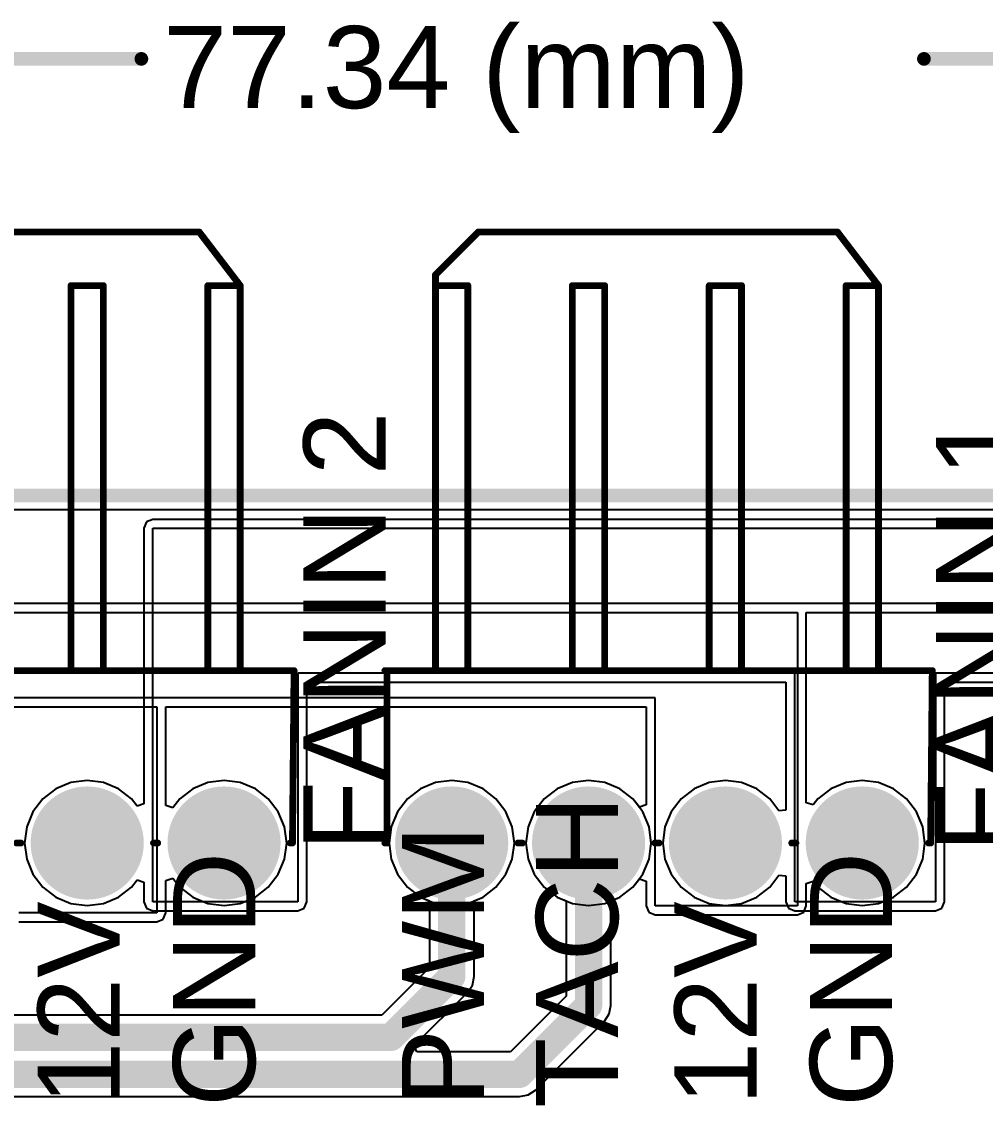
# Model space of a CAD drawing. Header units: millimetres. Extents: x -6.2 to 75.6, y -2 to 69.2.
# Drawn here: x 26.93 to 44.81, y 49.06 to 69.17 of the extents above; entities that cross this region are included whole.
import ezdxf

# ---------------------------------------------------------------- set-up
doc = ezdxf.new("R2010")
doc.units = ezdxf.units.MM
for name, color, linetype in [('BottomLayer', 5, 'Continuous'), ('BottomSolder', 6, 'Continuous'), ('Mechanical1', 6, 'Continuous'), ('Mechanical2', 216, 'Continuous'), ('MultiLayer', 9, 'Continuous'), ('PadHoleLayer', 156, 'Continuous'), ('TopLayer', 1, 'Continuous'), ('TopOverlay', 2, 'Continuous'), ('TopSolder', 216, 'Continuous')]:
    doc.layers.add(name, color=color, linetype=linetype)
doc.styles.add('Arial', font='', dxfattribs={"height": 0.2})
doc.styles.get('Arial').set_extended_font_data('Arial')

# ---------------------------------------------------------------- blocks, each defined once
blk = doc.blocks.new('HC_2510_4AW_61')
at = {"layer": 'BottomLayer'}
h = blk.add_hatch(color=5, dxfattribs=at)
edge = h.paths.add_edge_path()
edge.add_arc((-3.81000254, 0), 0.999998, 90, 270)
edge.add_line((-3.81000254, -0.999998), (-3.80999746, -0.999998))
edge.add_arc((-3.80999746, 0), 0.999998, 270, 450)
edge.add_line((-3.80999746, 0.999998), (-3.81000254, 0.999998))
h = blk.add_hatch(color=5, dxfattribs=at)
edge = h.paths.add_edge_path()
edge.add_arc((-1.27000254, 0), 0.999998, 90, 270)
edge.add_line((-1.27000254, -0.999998), (-1.26999746, -0.999998))
edge.add_arc((-1.26999746, 0), 0.999998, 270, 450)
edge.add_line((-1.26999746, 0.999998), (-1.27000254, 0.999998))
h = blk.add_hatch(color=5, dxfattribs=at)
edge = h.paths.add_edge_path()
edge.add_arc((1.26999746, 0), 0.999998, 90, 270)
edge.add_line((1.26999746, -0.999998), (1.27000254, -0.999998))
edge.add_arc((1.27000254, 0), 0.999998, 270, 450)
edge.add_line((1.27000254, 0.999998), (1.26999746, 0.999998))
h = blk.add_hatch(color=5, dxfattribs=at)
edge = h.paths.add_edge_path()
edge.add_arc((3.80999746, 0), 0.999998, 90, 270)
edge.add_line((3.80999746, -0.999998), (3.81000254, -0.999998))
edge.add_arc((3.81000254, 0), 0.999998, 270, 450)
edge.add_line((3.81000254, 0.999998), (3.80999746, 0.999998))
at = {"layer": 'BottomSolder'}
h = blk.add_hatch(color=6, dxfattribs=at)
edge = h.paths.add_edge_path()
edge.add_arc((-3.81000254, 0), 1.0500106, 90, 270)
edge.add_line((-3.81000254, -1.0500106), (-3.80999746, -1.0500106))
edge.add_arc((-3.80999746, 0), 1.0500106, 270, 450)
edge.add_line((-3.80999746, 1.0500106), (-3.81000254, 1.0500106))
h = blk.add_hatch(color=6, dxfattribs=at)
edge = h.paths.add_edge_path()
edge.add_arc((-1.27000254, 0), 1.0500106, 90, 270)
edge.add_line((-1.27000254, -1.0500106), (-1.26999746, -1.0500106))
edge.add_arc((-1.26999746, 0), 1.0500106, 270, 450)
edge.add_line((-1.26999746, 1.0500106), (-1.27000254, 1.0500106))
h = blk.add_hatch(color=6, dxfattribs=at)
edge = h.paths.add_edge_path()
edge.add_arc((1.26999746, 0), 1.0500106, 90, 270)
edge.add_line((1.26999746, -1.0500106), (1.27000254, -1.0500106))
edge.add_arc((1.27000254, 0), 1.0500106, 270, 450)
edge.add_line((1.27000254, 1.0500106), (1.26999746, 1.0500106))
h = blk.add_hatch(color=6, dxfattribs=at)
edge = h.paths.add_edge_path()
edge.add_arc((3.80999746, 0), 1.0500106, 90, 270)
edge.add_line((3.80999746, -1.0500106), (3.81000254, -1.0500106))
edge.add_arc((3.81000254, 0), 1.0500106, 270, 450)
edge.add_line((3.81000254, 1.0500106), (3.80999746, 1.0500106))
at = {"layer": 'MultiLayer'}
h = blk.add_hatch(color=9, dxfattribs=at)
edge = h.paths.add_edge_path()
edge.add_arc((-3.81000254, 0), 0.999998, 90, 270)
edge.add_line((-3.81000254, -0.999998), (-3.80999746, -0.999998))
edge.add_arc((-3.80999746, 0), 0.999998, 270, 450)
edge.add_line((-3.80999746, 0.999998), (-3.81000254, 0.999998))
h = blk.add_hatch(color=9, dxfattribs=at)
edge = h.paths.add_edge_path()
edge.add_arc((-1.27000254, 0), 0.999998, 90, 270)
edge.add_line((-1.27000254, -0.999998), (-1.26999746, -0.999998))
edge.add_arc((-1.26999746, 0), 0.999998, 270, 450)
edge.add_line((-1.26999746, 0.999998), (-1.27000254, 0.999998))
h = blk.add_hatch(color=9, dxfattribs=at)
edge = h.paths.add_edge_path()
edge.add_arc((1.26999746, 0), 0.999998, 90, 270)
edge.add_line((1.26999746, -0.999998), (1.27000254, -0.999998))
edge.add_arc((1.27000254, 0), 0.999998, 270, 450)
edge.add_line((1.27000254, 0.999998), (1.26999746, 0.999998))
h = blk.add_hatch(color=9, dxfattribs=at)
edge = h.paths.add_edge_path()
edge.add_arc((3.80999746, 0), 0.999998, 90, 270)
edge.add_line((3.80999746, -0.999998), (3.81000254, -0.999998))
edge.add_arc((3.81000254, 0), 0.999998, 270, 450)
edge.add_line((3.81000254, 0.999998), (3.80999746, 0.999998))
at = {"layer": 'PadHoleLayer'}
h = blk.add_hatch(color=156, dxfattribs=at)
edge = h.paths.add_edge_path()
edge.add_arc((-3.81, 0), 0.5999987999999999, 0, 360)
h = blk.add_hatch(color=156, dxfattribs=at)
edge = h.paths.add_edge_path()
edge.add_arc((-1.27, 0), 0.5999987999999999, 0, 360)
h = blk.add_hatch(color=156, dxfattribs=at)
edge = h.paths.add_edge_path()
edge.add_arc((1.27, 0), 0.5999987999999999, 0, 360)
h = blk.add_hatch(color=156, dxfattribs=at)
edge = h.paths.add_edge_path()
edge.add_arc((3.81, 0), 0.5999987999999999, 0, 360)
at = {"layer": 'TopLayer'}
h = blk.add_hatch(color=1, dxfattribs=at)
edge = h.paths.add_edge_path()
edge.add_arc((-3.81000254, 0), 0.999998, 90, 270)
edge.add_line((-3.81000254, -0.999998), (-3.80999746, -0.999998))
edge.add_arc((-3.80999746, 0), 0.999998, 270, 450)
edge.add_line((-3.80999746, 0.999998), (-3.81000254, 0.999998))
h = blk.add_hatch(color=1, dxfattribs=at)
edge = h.paths.add_edge_path()
edge.add_arc((-1.27000254, 0), 0.999998, 90, 270)
edge.add_line((-1.27000254, -0.999998), (-1.26999746, -0.999998))
edge.add_arc((-1.26999746, 0), 0.999998, 270, 450)
edge.add_line((-1.26999746, 0.999998), (-1.27000254, 0.999998))
h = blk.add_hatch(color=1, dxfattribs=at)
edge = h.paths.add_edge_path()
edge.add_arc((1.26999746, 0), 0.999998, 90, 270)
edge.add_line((1.26999746, -0.999998), (1.27000254, -0.999998))
edge.add_arc((1.27000254, 0), 0.999998, 270, 450)
edge.add_line((1.27000254, 0.999998), (1.26999746, 0.999998))
h = blk.add_hatch(color=1, dxfattribs=at)
edge = h.paths.add_edge_path()
edge.add_arc((3.80999746, 0), 0.999998, 90, 270)
edge.add_line((3.80999746, -0.999998), (3.81000254, -0.999998))
edge.add_arc((3.81000254, 0), 0.999998, 270, 450)
edge.add_line((3.81000254, 0.999998), (3.80999746, 0.999998))
at = {"layer": 'TopSolder'}
h = blk.add_hatch(color=216, dxfattribs=at)
edge = h.paths.add_edge_path()
edge.add_arc((-3.81000254, 0), 1.0500106, 90, 270)
edge.add_line((-3.81000254, -1.0500106), (-3.80999746, -1.0500106))
edge.add_arc((-3.80999746, 0), 1.0500106, 270, 450)
edge.add_line((-3.80999746, 1.0500106), (-3.81000254, 1.0500106))
h = blk.add_hatch(color=216, dxfattribs=at)
edge = h.paths.add_edge_path()
edge.add_arc((-1.27000254, 0), 1.0500106, 90, 270)
edge.add_line((-1.27000254, -1.0500106), (-1.26999746, -1.0500106))
edge.add_arc((-1.26999746, 0), 1.0500106, 270, 450)
edge.add_line((-1.26999746, 1.0500106), (-1.27000254, 1.0500106))
h = blk.add_hatch(color=216, dxfattribs=at)
edge = h.paths.add_edge_path()
edge.add_arc((1.26999746, 0), 1.0500106, 90, 270)
edge.add_line((1.26999746, -1.0500106), (1.27000254, -1.0500106))
edge.add_arc((1.27000254, 0), 1.0500106, 270, 450)
edge.add_line((1.27000254, 1.0500106), (1.26999746, 1.0500106))
h = blk.add_hatch(color=216, dxfattribs=at)
edge = h.paths.add_edge_path()
edge.add_arc((3.80999746, 0), 1.0500106, 90, 270)
edge.add_line((3.80999746, -1.0500106), (3.81000254, -1.0500106))
edge.add_arc((3.81000254, 0), 1.0500106, 270, 450)
edge.add_line((3.81000254, 1.0500106), (3.80999746, 1.0500106))
at = {"layer": 'TopOverlay', "const_width": 0.127}
for points in [[(-5.08, 0), (-5.110022799999999, -3.200044399999999)], [(-5.041138, 0), (-5.08, 0)], [(-2.501138, 0), (-2.578862, 0)], [(0.038862, 0), (-0.038862, 0)], [(2.578862, 0), (2.501138, 0)], [(5.0499772, -5.08e-05), (5.0111152, -5.08e-05)], [(5.0111152, -5.08e-05), (5.0111152, -3.200019)], [(5.0499772, -3.200019), (-5.110022799999999, -3.200044399999999)], [(-4.1099994, -3.1999682), (-4.1099994, -10.3462074)], [(-3.5100006, -3.1999682), (-3.5100006, -10.3462074)], [(-1.5699994, -3.1999682), (-1.5699994, -10.3462074)], [(-0.9700006, -3.1999682), (-0.9700006, -10.3462074)], [(0.9700006, -3.1999682), (0.9700006, -10.3462074)], [(1.5699994, -3.1999682), (1.5699994, -10.3462074)], [(3.5100006, -3.1999682), (3.5100006, -10.3462074)], [(4.1099994, -3.1999682), (4.1099994, -10.3462074)], [(-3.5100006, -10.3462074), (-4.1099994, -10.3462074)], [(-3.3499806, -11.3399824), (-4.1099994, -10.3462074)], [(-0.9700006, -10.3462074), (-1.5699994, -10.3462074)], [(1.5699994, -10.3462074), (0.9700006, -10.3462074)], [(4.1099994, -10.3462074), (3.5100006, -10.3462074)], [(4.1099994, -10.3462074), (4.1099994, -10.5499662)], [(4.1099994, -10.5499662), (3.3199832, -11.3399824)], [(-3.2800036, -11.3399824), (-3.3499806, -11.3399824)], [(3.3199832, -11.3399824), (-3.2800036, -11.3399824)]]:
    blk.add_lwpolyline(points, dxfattribs=at)
at = {"layer": 'TopOverlay', "const_width": 0.0635}
for points in [[(-5.11175, 0, 1), (-5.04825, 0, 1)], [(-5.11175, 0, 1), (-5.04825, 0, 1)], [(-5.072888, 0, 1), (-5.009388, 0, 1)], [(-2.610612, 0, 1), (-2.547112, 0, 1)], [(-2.532888, 0, 1), (-2.469388, 0, 1)], [(-0.070612, 0, 1), (-0.007112, 0, 1)], [(0.007112, 0, 1), (0.070612, 0, 1)], [(2.469388, 0, 1), (2.532888, 0, 1)], [(2.547112, 0, 1), (2.610612, 0, 1)], [(4.979365199999999, -5.08e-05, 1), (5.0428652, -5.08e-05, 1)], [(4.979365199999999, -5.08e-05, 1), (5.0428652, -5.08e-05, 1)], [(5.018227199999999, -5.08e-05, 1), (5.0817272, -5.08e-05, 1)], [(-5.1417728, -3.200044399999999, 1), (-5.0782728, -3.200044399999999, 1)], [(-5.1417728, -3.200044399999999, 1), (-5.0782728, -3.200044399999999, 1)], [(-4.1417494, -3.1999682, 1), (-4.0782494, -3.1999682, 1)], [(-3.5417506, -3.1999682, 1), (-3.4782506, -3.1999682, 1)], [(-1.6017494, -3.1999682, 1), (-1.5382494, -3.1999682, 1)], [(-1.0017506, -3.1999682, 1), (-0.9382505999999999, -3.1999682, 1)], [(0.9382505999999999, -3.1999682, 1), (1.0017506, -3.1999682, 1)], [(1.5382494, -3.1999682, 1), (1.6017494, -3.1999682, 1)], [(3.4782506, -3.1999682, 1), (3.5417506, -3.1999682, 1)], [(4.0782494, -3.1999682, 1), (4.1417494, -3.1999682, 1)], [(4.979365199999999, -3.200019, 1), (5.0428652, -3.200019, 1)], [(5.018227199999999, -3.200019, 1), (5.0817272, -3.200019, 1)], [(-4.1417494, -10.3462074, 1), (-4.0782494, -10.3462074, 1)], [(-4.1417494, -10.3462074, 1), (-4.0782494, -10.3462074, 1)], [(-4.1417494, -10.3462074, 1), (-4.0782494, -10.3462074, 1)], [(-3.5417506, -10.3462074, 1), (-3.4782506, -10.3462074, 1)], [(-3.5417506, -10.3462074, 1), (-3.4782506, -10.3462074, 1)], [(-1.6017494, -10.3462074, 1), (-1.5382494, -10.3462074, 1)], [(-1.6017494, -10.3462074, 1), (-1.5382494, -10.3462074, 1)], [(-1.0017506, -10.3462074, 1), (-0.9382505999999999, -10.3462074, 1)], [(-1.0017506, -10.3462074, 1), (-0.9382505999999999, -10.3462074, 1)], [(0.9382505999999999, -10.3462074, 1), (1.0017506, -10.3462074, 1)], [(0.9382505999999999, -10.3462074, 1), (1.0017506, -10.3462074, 1)], [(1.5382494, -10.3462074, 1), (1.6017494, -10.3462074, 1)], [(1.5382494, -10.3462074, 1), (1.6017494, -10.3462074, 1)], [(3.4782506, -10.3462074, 1), (3.5417506, -10.3462074, 1)], [(3.4782506, -10.3462074, 1), (3.5417506, -10.3462074, 1)], [(4.0782494, -10.3462074, 1), (4.1417494, -10.3462074, 1)], [(4.0782494, -10.3462074, 1), (4.1417494, -10.3462074, 1)], [(4.0782494, -10.3462074, 1), (4.1417494, -10.3462074, 1)], [(4.0782494, -10.5499662, 1), (4.1417494, -10.5499662, 1)], [(4.0782494, -10.5499662, 1), (4.1417494, -10.5499662, 1)], [(-3.3817306, -11.3399824, 1), (-3.3182306, -11.3399824, 1)], [(-3.3817306, -11.3399824, 1), (-3.3182306, -11.3399824, 1)], [(-3.3117536, -11.3399824, 1), (-3.2482536, -11.3399824, 1)], [(-3.3117536, -11.3399824, 1), (-3.2482536, -11.3399824, 1)], [(3.2882332, -11.3399824, 1), (3.3517332, -11.3399824, 1)], [(3.2882332, -11.3399824, 1), (3.3517332, -11.3399824, 1)]]:
    blk.add_lwpolyline(points, format="xyb", close=True, dxfattribs=at)
blk = doc.blocks.new('HC_2510_4AW_63')
at = {"layer": 'BottomLayer'}
h = blk.add_hatch(color=5, dxfattribs=at)
edge = h.paths.add_edge_path()
edge.add_arc((-3.81000254, 0), 0.999998, 90, 270)
edge.add_line((-3.81000254, -0.999998), (-3.80999746, -0.999998))
edge.add_arc((-3.80999746, 0), 0.999998, 270, 450)
edge.add_line((-3.80999746, 0.999998), (-3.81000254, 0.999998))
h = blk.add_hatch(color=5, dxfattribs=at)
edge = h.paths.add_edge_path()
edge.add_arc((-1.27000254, 0), 0.999998, 90, 270)
edge.add_line((-1.27000254, -0.999998), (-1.26999746, -0.999998))
edge.add_arc((-1.26999746, 0), 0.999998, 270, 450)
edge.add_line((-1.26999746, 0.999998), (-1.27000254, 0.999998))
h = blk.add_hatch(color=5, dxfattribs=at)
edge = h.paths.add_edge_path()
edge.add_arc((1.26999746, 0), 0.999998, 90, 270)
edge.add_line((1.26999746, -0.999998), (1.27000254, -0.999998))
edge.add_arc((1.27000254, 0), 0.999998, 270, 450)
edge.add_line((1.27000254, 0.999998), (1.26999746, 0.999998))
h = blk.add_hatch(color=5, dxfattribs=at)
edge = h.paths.add_edge_path()
edge.add_arc((3.80999746, 0), 0.999998, 90, 270)
edge.add_line((3.80999746, -0.999998), (3.81000254, -0.999998))
edge.add_arc((3.81000254, 0), 0.999998, 270, 450)
edge.add_line((3.81000254, 0.999998), (3.80999746, 0.999998))
at = {"layer": 'BottomSolder'}
h = blk.add_hatch(color=6, dxfattribs=at)
edge = h.paths.add_edge_path()
edge.add_arc((-3.81000254, 0), 1.0500106, 90, 270)
edge.add_line((-3.81000254, -1.0500106), (-3.80999746, -1.0500106))
edge.add_arc((-3.80999746, 0), 1.0500106, 270, 450)
edge.add_line((-3.80999746, 1.0500106), (-3.81000254, 1.0500106))
h = blk.add_hatch(color=6, dxfattribs=at)
edge = h.paths.add_edge_path()
edge.add_arc((-1.27000254, 0), 1.0500106, 90, 270)
edge.add_line((-1.27000254, -1.0500106), (-1.26999746, -1.0500106))
edge.add_arc((-1.26999746, 0), 1.0500106, 270, 450)
edge.add_line((-1.26999746, 1.0500106), (-1.27000254, 1.0500106))
h = blk.add_hatch(color=6, dxfattribs=at)
edge = h.paths.add_edge_path()
edge.add_arc((1.26999746, 0), 1.0500106, 90, 270)
edge.add_line((1.26999746, -1.0500106), (1.27000254, -1.0500106))
edge.add_arc((1.27000254, 0), 1.0500106, 270, 450)
edge.add_line((1.27000254, 1.0500106), (1.26999746, 1.0500106))
h = blk.add_hatch(color=6, dxfattribs=at)
edge = h.paths.add_edge_path()
edge.add_arc((3.80999746, 0), 1.0500106, 90, 270)
edge.add_line((3.80999746, -1.0500106), (3.81000254, -1.0500106))
edge.add_arc((3.81000254, 0), 1.0500106, 270, 450)
edge.add_line((3.81000254, 1.0500106), (3.80999746, 1.0500106))
at = {"layer": 'MultiLayer'}
h = blk.add_hatch(color=9, dxfattribs=at)
edge = h.paths.add_edge_path()
edge.add_arc((-3.81000254, 0), 0.999998, 90, 270)
edge.add_line((-3.81000254, -0.999998), (-3.80999746, -0.999998))
edge.add_arc((-3.80999746, 0), 0.999998, 270, 450)
edge.add_line((-3.80999746, 0.999998), (-3.81000254, 0.999998))
h = blk.add_hatch(color=9, dxfattribs=at)
edge = h.paths.add_edge_path()
edge.add_arc((-1.27000254, 0), 0.999998, 90, 270)
edge.add_line((-1.27000254, -0.999998), (-1.26999746, -0.999998))
edge.add_arc((-1.26999746, 0), 0.999998, 270, 450)
edge.add_line((-1.26999746, 0.999998), (-1.27000254, 0.999998))
h = blk.add_hatch(color=9, dxfattribs=at)
edge = h.paths.add_edge_path()
edge.add_arc((1.26999746, 0), 0.999998, 90, 270)
edge.add_line((1.26999746, -0.999998), (1.27000254, -0.999998))
edge.add_arc((1.27000254, 0), 0.999998, 270, 450)
edge.add_line((1.27000254, 0.999998), (1.26999746, 0.999998))
h = blk.add_hatch(color=9, dxfattribs=at)
edge = h.paths.add_edge_path()
edge.add_arc((3.80999746, 0), 0.999998, 90, 270)
edge.add_line((3.80999746, -0.999998), (3.81000254, -0.999998))
edge.add_arc((3.81000254, 0), 0.999998, 270, 450)
edge.add_line((3.81000254, 0.999998), (3.80999746, 0.999998))
at = {"layer": 'PadHoleLayer'}
h = blk.add_hatch(color=156, dxfattribs=at)
edge = h.paths.add_edge_path()
edge.add_arc((-3.81, 0), 0.5999987999999999, 0, 360)
h = blk.add_hatch(color=156, dxfattribs=at)
edge = h.paths.add_edge_path()
edge.add_arc((-1.27, 0), 0.5999987999999999, 0, 360)
h = blk.add_hatch(color=156, dxfattribs=at)
edge = h.paths.add_edge_path()
edge.add_arc((1.27, 0), 0.5999987999999999, 0, 360)
h = blk.add_hatch(color=156, dxfattribs=at)
edge = h.paths.add_edge_path()
edge.add_arc((3.81, 0), 0.5999987999999999, 0, 360)
at = {"layer": 'TopLayer'}
h = blk.add_hatch(color=1, dxfattribs=at)
edge = h.paths.add_edge_path()
edge.add_arc((-3.81000254, 0), 0.999998, 90, 270)
edge.add_line((-3.81000254, -0.999998), (-3.80999746, -0.999998))
edge.add_arc((-3.80999746, 0), 0.999998, 270, 450)
edge.add_line((-3.80999746, 0.999998), (-3.81000254, 0.999998))
h = blk.add_hatch(color=1, dxfattribs=at)
edge = h.paths.add_edge_path()
edge.add_arc((-1.27000254, 0), 0.999998, 90, 270)
edge.add_line((-1.27000254, -0.999998), (-1.26999746, -0.999998))
edge.add_arc((-1.26999746, 0), 0.999998, 270, 450)
edge.add_line((-1.26999746, 0.999998), (-1.27000254, 0.999998))
h = blk.add_hatch(color=1, dxfattribs=at)
edge = h.paths.add_edge_path()
edge.add_arc((1.26999746, 0), 0.999998, 90, 270)
edge.add_line((1.26999746, -0.999998), (1.27000254, -0.999998))
edge.add_arc((1.27000254, 0), 0.999998, 270, 450)
edge.add_line((1.27000254, 0.999998), (1.26999746, 0.999998))
h = blk.add_hatch(color=1, dxfattribs=at)
edge = h.paths.add_edge_path()
edge.add_arc((3.80999746, 0), 0.999998, 90, 270)
edge.add_line((3.80999746, -0.999998), (3.81000254, -0.999998))
edge.add_arc((3.81000254, 0), 0.999998, 270, 450)
edge.add_line((3.81000254, 0.999998), (3.80999746, 0.999998))
at = {"layer": 'TopSolder'}
h = blk.add_hatch(color=216, dxfattribs=at)
edge = h.paths.add_edge_path()
edge.add_arc((-3.81000254, 0), 1.0500106, 90, 270)
edge.add_line((-3.81000254, -1.0500106), (-3.80999746, -1.0500106))
edge.add_arc((-3.80999746, 0), 1.0500106, 270, 450)
edge.add_line((-3.80999746, 1.0500106), (-3.81000254, 1.0500106))
h = blk.add_hatch(color=216, dxfattribs=at)
edge = h.paths.add_edge_path()
edge.add_arc((-1.27000254, 0), 1.0500106, 90, 270)
edge.add_line((-1.27000254, -1.0500106), (-1.26999746, -1.0500106))
edge.add_arc((-1.26999746, 0), 1.0500106, 270, 450)
edge.add_line((-1.26999746, 1.0500106), (-1.27000254, 1.0500106))
h = blk.add_hatch(color=216, dxfattribs=at)
edge = h.paths.add_edge_path()
edge.add_arc((1.26999746, 0), 1.0500106, 90, 270)
edge.add_line((1.26999746, -1.0500106), (1.27000254, -1.0500106))
edge.add_arc((1.27000254, 0), 1.0500106, 270, 450)
edge.add_line((1.27000254, 1.0500106), (1.26999746, 1.0500106))
h = blk.add_hatch(color=216, dxfattribs=at)
edge = h.paths.add_edge_path()
edge.add_arc((3.80999746, 0), 1.0500106, 90, 270)
edge.add_line((3.80999746, -1.0500106), (3.81000254, -1.0500106))
edge.add_arc((3.81000254, 0), 1.0500106, 270, 450)
edge.add_line((3.81000254, 1.0500106), (3.80999746, 1.0500106))
at = {"layer": 'TopOverlay', "const_width": 0.127}
for points in [[(-5.08, 0), (-5.110022799999999, -3.200044399999999)], [(-5.041138, 0), (-5.08, 0)], [(-2.501138, 0), (-2.578862, 0)], [(0.038862, 0), (-0.038862, 0)], [(2.578862, 0), (2.501138, 0)], [(5.0111152, -5.08e-05), (5.0111152, -3.200019)], [(5.0499772, -5.08e-05), (5.0111152, -5.08e-05)], [(5.0499772, -3.200019), (-5.110022799999999, -3.200044399999999)], [(-4.1099994, -3.1999682), (-4.1099994, -10.3462074)], [(-3.5100006, -3.1999682), (-3.5100006, -10.3462074)], [(-1.5699994, -3.1999682), (-1.5699994, -10.3462074)], [(-0.9700006, -3.1999682), (-0.9700006, -10.3462074)], [(0.9700006, -3.1999682), (0.9700006, -10.3462074)], [(1.5699994, -3.1999682), (1.5699994, -10.3462074)], [(3.5100006, -3.1999682), (3.5100006, -10.3462074)], [(4.1099994, -3.1999682), (4.1099994, -10.3462074)], [(-3.3499806, -11.3399824), (-4.1099994, -10.3462074)], [(-3.5100006, -10.3462074), (-4.1099994, -10.3462074)], [(-0.9700006, -10.3462074), (-1.5699994, -10.3462074)], [(1.5699994, -10.3462074), (0.9700006, -10.3462074)], [(4.1099994, -10.3462074), (3.5100006, -10.3462074)], [(4.1099994, -10.3462074), (4.1099994, -10.5499662)], [(4.1099994, -10.5499662), (3.3199832, -11.3399824)], [(-3.2800036, -11.3399824), (-3.3499806, -11.3399824)], [(3.3199832, -11.3399824), (-3.2800036, -11.3399824)]]:
    blk.add_lwpolyline(points, dxfattribs=at)
at = {"layer": 'TopOverlay', "const_width": 0.0635}
for points in [[(-5.11175, 0, 1), (-5.04825, 0, 1)], [(-5.11175, 0, 1), (-5.04825, 0, 1)], [(-5.072888, 0, 1), (-5.009388, 0, 1)], [(-2.610612, 0, 1), (-2.547112, 0, 1)], [(-2.532888, 0, 1), (-2.469388, 0, 1)], [(-0.070612, 0, 1), (-0.007112, 0, 1)], [(0.007112, 0, 1), (0.070612, 0, 1)], [(2.469388, 0, 1), (2.532888, 0, 1)], [(2.547112, 0, 1), (2.610612, 0, 1)], [(4.979365199999999, -5.08e-05, 1), (5.0428652, -5.08e-05, 1)], [(4.979365199999999, -5.08e-05, 1), (5.0428652, -5.08e-05, 1)], [(5.018227199999999, -5.08e-05, 1), (5.0817272, -5.08e-05, 1)], [(-5.1417728, -3.200044399999999, 1), (-5.0782728, -3.200044399999999, 1)], [(-5.1417728, -3.200044399999999, 1), (-5.0782728, -3.200044399999999, 1)], [(-4.1417494, -3.1999682, 1), (-4.0782494, -3.1999682, 1)], [(-3.5417506, -3.1999682, 1), (-3.4782506, -3.1999682, 1)], [(-1.6017494, -3.1999682, 1), (-1.5382494, -3.1999682, 1)], [(-1.0017506, -3.1999682, 1), (-0.9382505999999999, -3.1999682, 1)], [(0.9382505999999999, -3.1999682, 1), (1.0017506, -3.1999682, 1)], [(1.5382494, -3.1999682, 1), (1.6017494, -3.1999682, 1)], [(3.4782506, -3.1999682, 1), (3.5417506, -3.1999682, 1)], [(4.0782494, -3.1999682, 1), (4.1417494, -3.1999682, 1)], [(4.979365199999999, -3.200019, 1), (5.0428652, -3.200019, 1)], [(5.018227199999999, -3.200019, 1), (5.0817272, -3.200019, 1)], [(-4.1417494, -10.3462074, 1), (-4.0782494, -10.3462074, 1)], [(-4.1417494, -10.3462074, 1), (-4.0782494, -10.3462074, 1)], [(-4.1417494, -10.3462074, 1), (-4.0782494, -10.3462074, 1)], [(-3.5417506, -10.3462074, 1), (-3.4782506, -10.3462074, 1)], [(-3.5417506, -10.3462074, 1), (-3.4782506, -10.3462074, 1)], [(-1.6017494, -10.3462074, 1), (-1.5382494, -10.3462074, 1)], [(-1.6017494, -10.3462074, 1), (-1.5382494, -10.3462074, 1)], [(-1.0017506, -10.3462074, 1), (-0.9382505999999999, -10.3462074, 1)], [(-1.0017506, -10.3462074, 1), (-0.9382505999999999, -10.3462074, 1)], [(0.9382505999999999, -10.3462074, 1), (1.0017506, -10.3462074, 1)], [(0.9382505999999999, -10.3462074, 1), (1.0017506, -10.3462074, 1)], [(1.5382494, -10.3462074, 1), (1.6017494, -10.3462074, 1)], [(1.5382494, -10.3462074, 1), (1.6017494, -10.3462074, 1)], [(3.4782506, -10.3462074, 1), (3.5417506, -10.3462074, 1)], [(3.4782506, -10.3462074, 1), (3.5417506, -10.3462074, 1)], [(4.0782494, -10.3462074, 1), (4.1417494, -10.3462074, 1)], [(4.0782494, -10.3462074, 1), (4.1417494, -10.3462074, 1)], [(4.0782494, -10.3462074, 1), (4.1417494, -10.3462074, 1)], [(4.0782494, -10.5499662, 1), (4.1417494, -10.5499662, 1)], [(4.0782494, -10.5499662, 1), (4.1417494, -10.5499662, 1)], [(-3.3817306, -11.3399824, 1), (-3.3182306, -11.3399824, 1)], [(-3.3817306, -11.3399824, 1), (-3.3182306, -11.3399824, 1)], [(-3.3117536, -11.3399824, 1), (-3.2482536, -11.3399824, 1)], [(-3.3117536, -11.3399824, 1), (-3.2482536, -11.3399824, 1)], [(3.2882332, -11.3399824, 1), (3.3517332, -11.3399824, 1)], [(3.2882332, -11.3399824, 1), (3.3517332, -11.3399824, 1)]]:
    blk.add_lwpolyline(points, format="xyb", close=True, dxfattribs=at)

msp = doc.modelspace()

# ---------------------------------------------------------------- linework, layer by layer
at = {"layer": 'BottomLayer'}
for p, q in [((0.9954006, 60.11683684), (72.63921972, 60.11683684)), ((29.24576828, 59.88284188), (29.1974524, 59.7662)), ((29.1974524, 59.7662), (29.1974524, 54.65193286)), ((29.36241016, 59.93115776), (29.24576828, 59.88284188)), ((56.05779999999999, 59.93115776), (29.36241016, 59.93115776)), ((29.36241016, 52.832), (29.36241016, 59.7662)), ((29.36241016, 59.7662), (56.05779999999999, 59.7662)), ((41.275, 57.07379999999999), (32.05481016, 57.07379999999999)), ((32.05481016, 57.07379999999999), (32.05481016, 52.832)), ((41.275, 52.832), (41.275, 57.07379999999999)), ((53.06061016, 57.07379999999999), (43.89121016, 57.07379999999999)), ((43.89121016, 57.07379999999999), (43.89121016, 52.832)), ((32.21976792, 52.832), (32.21976792, 56.90884224)), ((32.21976792, 56.90884224), (41.11004224, 56.90884224)), ((41.11004224, 56.90884224), (41.11004224, 54.53114316)), ((44.05616792, 52.832), (44.05616792, 56.90884224)), ((44.05616792, 56.90884224), (52.8956524, 56.90884224)), ((27.56203784, 54.93081724), (27.3213068, 54.74610082)), ((27.84237256, 55.04693588), (27.56203784, 54.93081724)), ((28.1432127, 55.0865421), (27.84237256, 55.04693588)), ((28.44404776, 55.04693588), (28.1432127, 55.0865421)), ((28.72438248, 54.93081724), (28.44404776, 55.04693588)), ((28.96511352, 54.74610082), (28.72438248, 54.93081724)), ((34.32768343999999, 54.93081724), (34.0869524, 54.74610082)), ((34.60801816, 55.04693588), (34.32768343999999, 54.93081724)), ((34.9088583, 55.0865421), (34.60801816, 55.04693588)), ((35.20969336, 55.04693588), (34.9088583, 55.0865421)), ((35.49002807999999, 54.93081724), (35.20969336, 55.04693588)), ((35.73075912, 54.74610082), (35.49002807999999, 54.93081724)), ((36.86768344, 54.93081724), (36.62695239999999, 54.74610082)), ((37.14801816, 55.04693588), (36.86768344, 54.93081724)), ((37.4488583, 55.0865421), (37.14801816, 55.04693588)), ((37.74969335999999, 55.04693588), (37.4488583, 55.0865421)), ((38.03002808, 54.93081724), (37.74969335999999, 55.04693588)), ((38.27075911999999, 54.74610082), (38.03002808, 54.93081724)), ((39.40768344, 54.93081724), (39.1669524, 54.74610082)), ((39.68801816, 55.04693588), (39.40768344, 54.93081724)), ((39.9888583, 55.0865421), (39.68801816, 55.04693588)), ((40.28969336, 55.04693588), (39.9888583, 55.0865421)), ((40.57002807999999, 54.93081724), (40.28969336, 55.04693588)), ((40.81075912, 54.74610082), (40.57002807999999, 54.93081724)), ((27.3213068, 54.74610082), (27.13659038, 54.50537232)), ((29.0704524, 54.60882143999999), (28.96511352, 54.74610082)), ((34.0869524, 54.74610082), (33.90223597999999, 54.50537232)), ((35.91547554, 54.50537232), (35.73075912, 54.74610082)), ((36.62695239999999, 54.74610082), (36.44223598, 54.50537232)), ((38.45547554, 54.50537232), (38.27075911999999, 54.74610082)), ((39.1669524, 54.74610082), (38.98223598, 54.50537232)), ((40.98304224, 54.52157751999999), (40.81075912, 54.74610082)), ((29.1974524, 54.65193286), (29.0704524, 54.60882143999999)), ((41.11004224, 54.53114316), (40.98304224, 54.52157751999999)), ((27.13659038, 54.50537232), (27.02047174, 54.22503506)), ((33.90223597999999, 54.50537232), (33.78611734, 54.22503506)), ((36.03159418, 54.22503506), (35.91547554, 54.50537232)), ((36.44223598, 54.50537232), (36.32611734, 54.22503506)), ((38.57159418, 54.22503506), (38.45547554, 54.50537232)), ((38.98223598, 54.50537232), (38.86611734, 54.22503506)), ((27.02047174, 54.22503506), (26.98086552, 53.92420000000001)), ((33.78611734, 54.22503506), (33.74651112, 53.92420000000001)), ((36.0712004, 53.92420000000001), (36.03159418, 54.22503506)), ((36.32611734, 54.22503506), (36.28651112, 53.92420000000001)), ((38.6112004, 53.92420000000001), (38.57159418, 54.22503506)), ((38.86611734, 54.22503506), (38.82651112, 53.92420000000001)), ((26.98086552, 53.92420000000001), (27.02047174, 53.62336494)), ((33.74651112, 53.92420000000001), (33.78611734, 53.62336494)), ((36.03159418, 53.62336494), (36.0712004, 53.92420000000001)), ((36.28651112, 53.92420000000001), (36.32611734, 53.62336494)), ((38.57159418, 53.62336494), (38.6112004, 53.92420000000001)), ((38.82651112, 53.92420000000001), (38.86611734, 53.62336494)), ((27.02047174, 53.62336494), (27.13659038, 53.34302768)), ((33.78611734, 53.62336494), (33.90223597999999, 53.34302768)), ((35.91547554, 53.34302768), (36.03159418, 53.62336494)), ((36.32611734, 53.62336494), (36.44223598, 53.34302768)), ((38.45547554, 53.34302768), (38.57159418, 53.62336494)), ((38.86611734, 53.62336494), (38.98223598, 53.34302768)), ((27.13659038, 53.34302768), (27.3213068, 53.10229918)), ((33.90223597999999, 53.34302768), (34.0869524, 53.10229918)), ((35.73075912, 53.10229918), (35.91547554, 53.34302768)), ((36.44223598, 53.34302768), (36.62695239999999, 53.10229918)), ((38.27075911999999, 53.10229918), (38.45547554, 53.34302768)), ((38.98223598, 53.34302768), (39.1669524, 53.10229918)), ((40.81075912, 53.10229918), (40.98304224, 53.32682248)), ((40.98304224, 53.32682248), (41.11004224, 53.31725684)), ((41.11004224, 53.31725684), (41.11004224, 52.832)), ((27.3213068, 53.10229918), (27.56203784, 52.91758275999999)), ((28.72438248, 52.91758275999999), (28.96511352, 53.10229918)), ((28.96511352, 53.10229918), (29.0704524, 53.23957856)), ((29.0704524, 53.23957856), (29.1974524, 53.19646714)), ((29.1974524, 53.19646714), (29.1974524, 52.832)), ((34.0869524, 53.10229918), (34.32768343999999, 52.91758275999999)), ((35.49002807999999, 52.91758275999999), (35.73075912, 53.10229918)), ((36.62695239999999, 53.10229918), (36.86768344, 52.91758275999999)), ((38.03002808, 52.91758275999999), (38.27075911999999, 53.10229918)), ((39.1669524, 53.10229918), (39.40768344, 52.91758275999999)), ((40.57002807999999, 52.91758275999999), (40.81075912, 53.10229918)), ((27.56203784, 52.91758275999999), (27.84237256, 52.80146411999999)), ((28.44404776, 52.80146411999999), (28.72438248, 52.91758275999999)), ((34.32768343999999, 52.91758275999999), (34.49449286, 52.84848714)), ((35.32321866, 52.84848714), (35.49002807999999, 52.91758275999999)), ((36.86768344, 52.91758275999999), (37.03449285999999, 52.84848714)), ((37.86321865999999, 52.84848714), (38.03002808, 52.91758275999999)), ((39.40768344, 52.91758275999999), (39.68801816, 52.80146411999999)), ((40.28969336, 52.80146411999999), (40.57002807999999, 52.91758275999999)), ((27.84237256, 52.80146411999999), (28.14320762, 52.7618579)), ((28.14320762, 52.7618579), (28.44404776, 52.80146411999999)), ((29.1974524, 52.832), (29.24576828, 52.71535811999999)), ((29.24576828, 52.71535811999999), (29.36241016, 52.66704223999999)), ((32.05481016, 52.832), (29.36241016, 52.832)), ((32.05481016, 52.66704223999999), (32.17145204, 52.71535811999999)), ((32.17145204, 52.71535811999999), (32.21976792, 52.832)), ((34.49449286, 52.84848714), (34.49449286, 51.61588102)), ((35.32321866, 51.4442456), (35.32321866, 52.84848714)), ((37.03449285999999, 52.84848714), (37.03449285999999, 51.08248102)), ((37.86321865999999, 50.91085829999999), (37.86321865999999, 52.84848714)), ((39.68801816, 52.80146411999999), (39.98885322, 52.7618579)), ((39.98885322, 52.7618579), (40.28969336, 52.80146411999999)), ((41.11004224, 52.832), (41.15835812, 52.71535811999999)), ((41.15835812, 52.71535811999999), (41.275, 52.66704223999999)), ((43.89121016, 52.832), (41.275, 52.832)), ((43.89121016, 52.66704223999999), (44.00785204, 52.71535811999999)), ((44.00785204, 52.71535811999999), (44.05616792, 52.832)), ((29.36241016, 52.66704223999999), (32.05481016, 52.66704223999999)), ((41.275, 52.66704223999999), (43.89121016, 52.66704223999999)), ((34.49449286, 51.61588102), (33.61037474, 50.7317629)), ((35.29167693999999, 51.28567594), (35.32321866, 51.4442456)), ((34.21390414, 50.16329566), (35.20185492, 51.15124644)), ((35.20185492, 51.15124644), (35.29167693999999, 51.28567594)), ((37.03449285999999, 51.08248102), (35.99797474, 50.0459629)), ((37.83167694, 50.75227594), (37.8632212, 50.91084559999999)), ((37.8632212, 50.91084559999999), (37.86321865999999, 50.91085829999999)), ((33.61037474, 50.7317629), (23.7236, 50.7317629)), ((37.74185492, 50.61784643999999), (37.83167694, 50.75227594)), ((36.46260932, 49.33860084), (37.74185492, 50.61784643999999)), ((34.26250704, 50.0459629), (34.21390414, 50.16329566)), ((35.99797474, 50.0459629), (34.26250704, 50.0459629)), ((36.32817982, 49.24877882), (36.46260932, 49.33860084)), ((24.30163542, 49.2172371), (36.16961016, 49.2172371)), ((36.16961016, 49.2172371), (36.32817982, 49.24877882))]:
    msp.add_line(p, q, dxfattribs=at)
for points, const_width in [([(34.90885575999999, 51.4442456), (34.90885575999999, 53.848)], 0.508), ([(34.90885322, 53.848), (34.90885575999999, 53.848)], 0.3048), ([(37.44885576, 50.91084559999999), (37.44885576, 53.848)], 0.508), ([(33.78201016, 50.3174), (34.90885575999999, 51.4442456)], 0.508), ([(36.16961016, 49.6316), (37.44885576, 50.91084559999999)], 0.508), ([(23.7236, 50.3174), (33.78201016, 50.3174)], 0.508), ([(24.13, 49.6316), (36.16961016, 49.6316)], 0.508)]:
    msp.add_lwpolyline(points, dxfattribs=dict(at, const_width=const_width))
for points, const_width in [([(34.78185576, 53.848, 1), (35.03585576, 53.848, 1)], 0.254), ([(34.83265322, 53.848, 1), (34.98505322, 53.848, 1)], 0.1524), ([(34.83265576, 53.848, 1), (34.98505576, 53.848, 1)], 0.1524), ([(37.32185576, 53.848, 1), (37.57585576, 53.848, 1)], 0.254), ([(34.78185576, 51.4442456, 1), (35.03585576, 51.4442456, 1)], 0.254), ([(34.78185576, 51.4442456, 1), (35.03585576, 51.4442456, 1)], 0.254), ([(37.32185576, 50.91084559999999, 1), (37.57585576, 50.91084559999999, 1)], 0.254), ([(37.32185576, 50.91084559999999, 1), (37.57585576, 50.91084559999999, 1)], 0.254), ([(33.65501016, 50.3174, 1), (33.90901015999999, 50.3174, 1)], 0.254), ([(33.65501016, 50.3174, 1), (33.90901015999999, 50.3174, 1)], 0.254), ([(36.04261016, 49.6316, 1), (36.29661016, 49.6316, 1)], 0.254), ([(36.04261016, 49.6316, 1), (36.29661016, 49.6316, 1)], 0.254)]:
    msp.add_lwpolyline(points, format="xyb", close=True, dxfattribs=dict(at, const_width=const_width))
at = {"layer": 'Mechanical1', "const_width": 0.254}
for points in [[(-1.85418984, 68.4784), (29.14872758, 68.4784)], [(43.6730902, 68.4784), (75.48881016, 68.4784)]]:
    msp.add_lwpolyline(points, dxfattribs=at)
at = {"layer": 'Mechanical1', "const_width": 0.127}
for points in [[(29.08522758, 68.4784, 1), (29.21222758, 68.4784, 1)], [(43.60959019999999, 68.4784, 1), (43.73659019999999, 68.4784, 1)]]:
    msp.add_lwpolyline(points, format="xyb", close=True, dxfattribs=at)
at = {"layer": 'Mechanical2', "const_width": 0.254}
msp.add_lwpolyline([(-1.85418984, 60.37579999999999), (75.48881016, 60.37579999999999)], dxfattribs=at)
at = {"layer": 'TopLayer'}
for p, q in [((3.3528, 60.11683684), (53.0352, 60.11683684)), ((50.419, 58.3692), (7.112, 58.3692)), ((7.328042239999998, 58.20424223999999), (41.3258, 58.20424223999999)), ((41.3258, 58.20424223999999), (41.3258, 52.75579999999999)), ((41.49075776, 54.67297168), (41.49075776, 58.20424223999999)), ((41.49075776, 58.20424223999999), (50.25404224, 58.20424223999999)), ((38.6842, 56.6166), (9.47418984, 56.6166)), ((38.6842, 52.75579999999999), (38.6842, 56.6166)), ((11.176, 56.45164223999999), (29.4386, 56.45164223999999)), ((29.4386, 56.45164223999999), (29.4386, 52.6288)), ((29.60355776, 54.61881634), (29.60355776, 56.45164223999999)), ((29.60355776, 56.45164223999999), (38.51924224, 56.45164223999999)), ((38.51924224, 56.45164223999999), (38.51924224, 54.63089149999999)), ((30.10203784, 54.93081724), (29.8613068, 54.74610082)), ((30.38237256, 55.04693588), (30.10203784, 54.93081724)), ((30.6832127, 55.0865421), (30.38237256, 55.04693588)), ((30.98404776, 55.04693588), (30.6832127, 55.0865421)), ((31.26438248, 54.93081724), (30.98404776, 55.04693588)), ((31.50511352, 54.74610082), (31.26438248, 54.93081724)), ((34.32768343999999, 54.93081724), (34.0869524, 54.74610082)), ((34.60801816, 55.04693588), (34.32768343999999, 54.93081724)), ((34.9088583, 55.0865421), (34.60801816, 55.04693588)), ((35.20969336, 55.04693588), (34.9088583, 55.0865421)), ((35.49002807999999, 54.93081724), (35.20969336, 55.04693588)), ((35.73075912, 54.74610082), (35.49002807999999, 54.93081724)), ((36.86768344, 54.93081724), (36.62695239999999, 54.74610082)), ((37.14801816, 55.04693588), (36.86768344, 54.93081724)), ((37.4488583, 55.0865421), (37.14801816, 55.04693588)), ((37.74969335999999, 55.04693588), (37.4488583, 55.0865421)), ((38.03002808, 54.93081724), (37.74969335999999, 55.04693588)), ((38.27075911999999, 54.74610082), (38.03002808, 54.93081724)), ((41.94768344, 54.93081724), (41.7069524, 54.74610082)), ((42.22801816, 55.04693588), (41.94768344, 54.93081724)), ((42.5288583, 55.0865421), (42.22801816, 55.04693588)), ((42.82969335999999, 55.04693588), (42.5288583, 55.0865421)), ((43.11002808, 54.93081724), (42.82969335999999, 55.04693588)), ((43.35075912, 54.74610082), (43.11002808, 54.93081724)), ((29.8613068, 54.74610082), (29.73055776, 54.57570491999999)), ((31.68982994, 54.50537232), (31.50511352, 54.74610082)), ((34.0869524, 54.74610082), (33.90223597999999, 54.50537232)), ((35.91547554, 54.50537232), (35.73075912, 54.74610082)), ((36.62695239999999, 54.74610082), (36.44223598, 54.50537232)), ((38.39224223999999, 54.58778007999999), (38.27075911999999, 54.74610082)), ((41.7069524, 54.74610082), (41.61775776, 54.62986026)), ((43.53547554, 54.50537232), (43.35075912, 54.74610082)), ((29.73055776, 54.57570491999999), (29.60355776, 54.61881634)), ((38.51924224, 54.63089149999999), (38.39224223999999, 54.58778007999999)), ((41.61775776, 54.62986026), (41.49075776, 54.67297168)), ((31.80594858, 54.22503506), (31.68982994, 54.50537232)), ((33.90223597999999, 54.50537232), (33.78611734, 54.22503506)), ((36.03159418, 54.22503506), (35.91547554, 54.50537232)), ((36.44223598, 54.50537232), (36.32611734, 54.22503506)), ((43.65159418, 54.22503506), (43.53547554, 54.50537232)), ((31.8455548, 53.92420000000001), (31.80594858, 54.22503506)), ((33.78611734, 54.22503506), (33.74651112, 53.92420000000001)), ((36.0712004, 53.92420000000001), (36.03159418, 54.22503506)), ((36.32611734, 54.22503506), (36.28651112, 53.92420000000001)), ((43.6912004, 53.92420000000001), (43.65159418, 54.22503506)), ((31.80594858, 53.62336494), (31.8455548, 53.92420000000001)), ((33.74651112, 53.92420000000001), (33.78611734, 53.62336494)), ((36.03159418, 53.62336494), (36.0712004, 53.92420000000001)), ((36.28651112, 53.92420000000001), (36.32611734, 53.62336494)), ((43.65159418, 53.62336494), (43.6912004, 53.92420000000001)), ((31.68982994, 53.34302768), (31.80594858, 53.62336494)), ((33.78611734, 53.62336494), (33.90223597999999, 53.34302768)), ((35.91547554, 53.34302768), (36.03159418, 53.62336494)), ((36.32611734, 53.62336494), (36.44223598, 53.34302768)), ((43.53547554, 53.34302768), (43.65159418, 53.62336494)), ((31.50511352, 53.10229918), (31.68982994, 53.34302768)), ((33.90223597999999, 53.34302768), (34.0869524, 53.10229918)), ((35.73075912, 53.10229918), (35.91547554, 53.34302768)), ((36.44223598, 53.34302768), (36.62695239999999, 53.10229918)), ((43.35075912, 53.10229918), (43.53547554, 53.34302768)), ((29.60355776, 53.22958366), (29.73055776, 53.27269508)), ((29.60355776, 52.6288), (29.60355776, 53.22958366)), ((29.73055776, 53.27269508), (29.8613068, 53.10229918)), ((29.8613068, 53.10229918), (30.10203784, 52.91758275999999)), ((31.26438248, 52.91758275999999), (31.50511352, 53.10229918)), ((34.0869524, 53.10229918), (34.32768343999999, 52.91758275999999)), ((35.49002807999999, 52.91758275999999), (35.73075912, 53.10229918)), ((36.62695239999999, 53.10229918), (36.86768344, 52.91758275999999)), ((38.03002808, 52.91758275999999), (38.27075911999999, 53.10229918)), ((38.27075911999999, 53.10229918), (38.39224223999999, 53.26061992)), ((38.39224223999999, 53.26061992), (38.51924224, 53.2175085)), ((38.51924224, 53.2175085), (38.51924224, 52.75579999999999)), ((41.49075776, 53.17542831999999), (41.61775776, 53.21853973999999)), ((41.49075776, 52.75579999999999), (41.49075776, 53.17542831999999)), ((41.61775776, 53.21853973999999), (41.7069524, 53.10229918)), ((41.7069524, 53.10229918), (41.94768344, 52.91758275999999)), ((43.11002808, 52.91758275999999), (43.35075912, 53.10229918)), ((30.10203784, 52.91758275999999), (30.38237256, 52.80146411999999)), ((30.98404776, 52.80146411999999), (31.26438248, 52.91758275999999)), ((34.32768343999999, 52.91758275999999), (34.60801816, 52.80146411999999)), ((35.20969336, 52.80146411999999), (35.49002807999999, 52.91758275999999)), ((36.86768344, 52.91758275999999), (37.14801816, 52.80146411999999)), ((37.74969335999999, 52.80146411999999), (38.03002808, 52.91758275999999)), ((41.94768344, 52.91758275999999), (42.22801816, 52.80146411999999)), ((42.82969335999999, 52.80146411999999), (43.11002808, 52.91758275999999)), ((30.38237256, 52.80146411999999), (30.68320762, 52.7618579)), ((30.68320762, 52.7618579), (30.98404776, 52.80146411999999)), ((34.60801816, 52.80146411999999), (34.90885322, 52.7618579)), ((34.90885322, 52.7618579), (35.20969336, 52.80146411999999)), ((37.14801816, 52.80146411999999), (37.44885322, 52.7618579)), ((37.44885322, 52.7618579), (37.74969335999999, 52.80146411999999)), ((38.51924224, 52.75579999999999), (38.56755812, 52.63915812)), ((41.3258, 52.75579999999999), (38.6842, 52.75579999999999)), ((41.44244188, 52.63915812), (41.49075776, 52.75579999999999)), ((42.22801816, 52.80146411999999), (42.52885321999999, 52.7618579)), ((42.52885321999999, 52.7618579), (42.82969335999999, 52.80146411999999)), ((29.4386, 52.6288), (26.8732, 52.6288)), ((29.4386, 52.46384223999999), (29.55524188, 52.51215812)), ((29.55524188, 52.51215812), (29.60355776, 52.6288)), ((38.56755812, 52.63915812), (38.6842, 52.59084224)), ((38.6842, 52.59084224), (41.3258, 52.59084224)), ((41.3258, 52.59084224), (41.44244188, 52.63915812)), ((26.8732, 52.46384223999999), (29.4386, 52.46384223999999))]:
    msp.add_line(p, q, dxfattribs=at)

# ---------------------------------------------------------------- block references
at = {"rotation": 180}
for name, p in [('HC_2510_4AW_61', (26.87321016, 53.92420000000001)), ('HC_2510_4AW_63', (38.71885576, 53.92420000000001))]:
    msp.add_blockref(name, p, dxfattribs=at)

# ---------------------------------------------------------------- texts
at = {"layer": 'Mechanical1', "style": 'Arial'}
msp.add_text('77.34 (mm)', height=1.524, dxfattribs=at).set_placement((29.55512758, 67.56424637999999))
at = {"layer": 'TopOverlay', "style": 'Arial'}
for s, p in [('FANIN 2', (33.68050414, 53.7718)), ('FANIN 1', (45.4222104, 53.74771064)), ('TACH', (37.99700808, 49.0075982)), ('PWM', (35.50782078, 49.05353664)), ('GND', (31.26094332, 49.0281341)), ('GND', (43.08118892, 49.0281341)), ('12V', (28.74744822, 49.05353917999999)), ('12V', (40.56769382, 49.05353917999999))]:
    msp.add_text(s, height=1.524, rotation=90, dxfattribs=at).set_placement(p)

doc.saveas('drawing.dxf')
